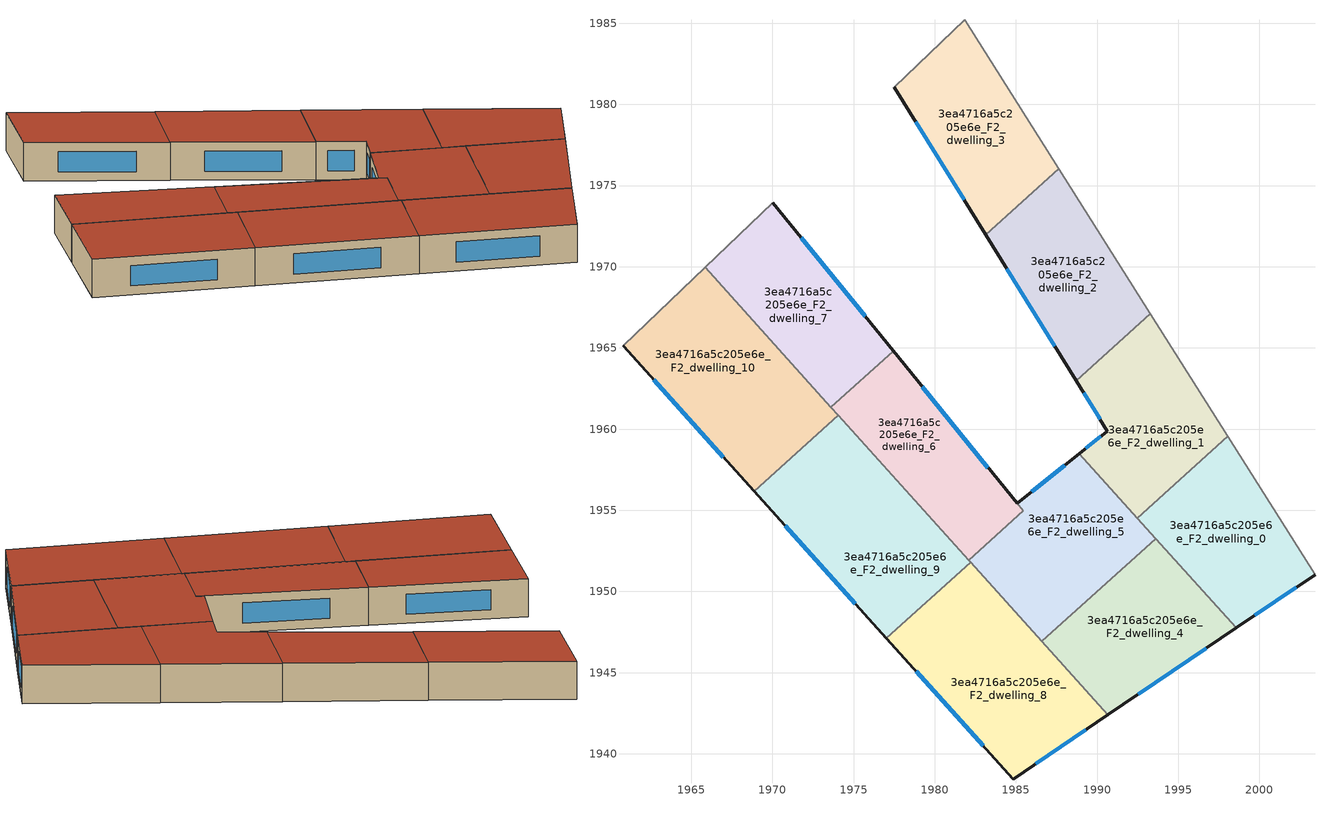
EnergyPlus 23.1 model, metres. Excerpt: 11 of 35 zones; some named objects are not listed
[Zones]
3ea4716a5c205e6e_F2_dwelling_0
 floor to 3ea4716a5c205e6e_F1_dwelling_0 (EU_floor_Construction): 1998.05,1959.55 2003.42,1951.04 1998.57,1947.75 1992.47,1954.53 z6
 wall outside (EU_wall_Construction): 1998.57,1947.75 2003.42,1951.04 z6:9
 wall to 3ea4716a5c205e6e_F2_dwelling_1 (EU_wall_Construction): 1998.05,1959.55 1992.47,1954.53 z6:9
 wall adiabatic (EU_wall_Construction): 2003.42,1951.04 1998.05,1959.55 z6:9
 wall to 3ea4716a5c205e6e_F2_dwelling_4 (EU_wall_Construction): 1993.62,1953.25 1998.57,1947.75 z6:9
 wall to 3ea4716a5c205e6e_F2_dwelling_5 (EU_wall_Construction): 1992.47,1954.52 1993.62,1953.25 z6:9
 window (EU_Window_Construction): 1999.71,1948.52 2002.28,1950.27 z6.7:8.3
 roof outside (EU_roof_Construction): 2003.42,1951.04 1998.05,1959.55 1992.47,1954.53 1998.57,1947.75 z9
3ea4716a5c205e6e_F2_dwelling_1
 floor to 3ea4716a5c205e6e_F1_dwelling_1 (EU_floor_Construction): 1993.29,1967.09 1998.05,1959.55 1992.47,1954.53 1988.9,1958.49 1990.63,1959.88 1988.71,1962.98 z6
 wall outside (EU_wall_Construction): 1988.71,1962.98 1990.63,1959.88 1988.9,1958.49 z6:9
 wall to 3ea4716a5c205e6e_F2_dwelling_2 (EU_wall_Construction): 1993.29,1967.09 1988.71,1962.98 z6:9
 wall adiabatic (EU_wall_Construction): 1998.05,1959.55 1993.29,1967.09 z6:9
 wall to 3ea4716a5c205e6e_F2_dwelling_5 (EU_wall_Construction): 1988.9,1958.49 1992.47,1954.53 z6:9
 window (EU_Window_Construction): 1990.23,1959.55 1989.31,1958.82 / 1989.16,1962.25 1990.18,1960.6 z6.7:8.3
 roof outside (EU_roof_Construction): 1998.05,1959.55 1993.29,1967.09 1988.71,1962.98 1990.63,1959.88 1988.9,1958.49 1992.47,1954.53 z9
3ea4716a5c205e6e_F2_dwelling_10
 floor to 3ea4716a5c205e6e_F1_dwelling_11 (EU_floor_Construction): 1965.86,1969.96 1972.03,1963.1 1966.84,1958.43 1960.8,1965.14 z6
 floor to 3ea4716a5c205e6e_F1_dwelling_10 (EU_floor_Construction): 1972.03,1963.1 1974.06,1960.84 1968.88,1956.17 1966.84,1958.43 z6
 wall outside (EU_wall_Construction): 1960.8,1965.14 1968.88,1956.17 z6:9
 wall adiabatic (EU_wall_Construction): 1965.86,1969.96 1960.8,1965.14 z6:9
 wall to 3ea4716a5c205e6e_F2_dwelling_9 (EU_wall_Construction): 1968.88,1956.17 1974.06,1960.84 z6:9
 wall to 3ea4716a5c205e6e_F2_dwelling_7 (EU_wall_Construction): 1973.6,1961.35 1965.86,1969.96 z6:9
 wall to 3ea4716a5c205e6e_F2_dwelling_6 (EU_wall_Construction): 1974.06,1960.84 1973.6,1961.35 z6:9
 window (EU_Window_Construction): 1962.69,1963.03 1966.98,1958.28 z6.7:8.3
 roof outside (EU_roof_Construction): 1974.06,1960.84 1965.86,1969.96 1960.8,1965.14 1968.88,1956.17 z9
3ea4716a5c205e6e_F2_dwelling_2
 floor to 3ea4716a5c205e6e_F1_dwelling_2 (EU_floor_Construction): 1987.64,1976.04 1993.29,1967.09 1988.71,1962.98 1983.14,1971.99 z6
 wall outside (EU_wall_Construction): 1983.14,1971.99 1988.71,1962.98 z6:9
 wall to 3ea4716a5c205e6e_F2_dwelling_3 (EU_wall_Construction): 1987.64,1976.04 1983.14,1971.99 z6:9
 wall adiabatic (EU_wall_Construction): 1993.29,1967.09 1987.64,1976.04 z6:9
 window (EU_Window_Construction): 1984.45,1969.87 1987.4,1965.09 z6.7:8.3
 roof outside (EU_roof_Construction): 1993.29,1967.09 1987.64,1976.04 1983.14,1971.99 1988.71,1962.98 z9
3ea4716a5c205e6e_F2_dwelling_3
 floor to 3ea4716a5c205e6e_F1_dwelling_3 (EU_floor_Construction): 1981.86,1985.2 1987.64,1976.04 1983.14,1971.99 1977.51,1981.06 z6
 wall outside (EU_wall_Construction): 1977.51,1981.06 1983.14,1971.99 z6:9
 wall adiabatic (EU_wall_Construction): 1987.64,1976.04 1981.86,1985.2 1977.51,1981.06 z6:9
 window (EU_Window_Construction): 1978.83,1978.93 1981.82,1974.12 z6.7:8.3
 roof outside (EU_roof_Construction): 1987.64,1976.04 1981.86,1985.2 1977.51,1981.06 1983.14,1971.99 z9
3ea4716a5c205e6e_F2_dwelling_4
 floor to 3ea4716a5c205e6e_F1_dwelling_4 (EU_floor_Construction): 1993.62,1953.25 1998.57,1947.75 1990.67,1942.4 1986.6,1946.92 z6
 wall outside (EU_wall_Construction): 1990.67,1942.4 1998.57,1947.75 z6:9
 wall to 3ea4716a5c205e6e_F2_dwelling_5 (EU_wall_Construction): 1993.62,1953.25 1986.6,1946.92 z6:9
 wall to 3ea4716a5c205e6e_F2_dwelling_8 (EU_wall_Construction): 1986.6,1946.92 1990.67,1942.4 z6:9
 window (EU_Window_Construction): 1992.53,1943.66 1996.71,1946.5 z6.7:8.3
 roof outside (EU_roof_Construction): 1998.57,1947.75 1993.62,1953.25 1986.6,1946.92 1990.67,1942.4 z9
3ea4716a5c205e6e_F2_dwelling_5
 floor to 3ea4716a5c205e6e_F1_dwelling_5 (EU_floor_Construction): 1988.9,1958.49 1993.62,1953.25 1986.6,1946.92 1982.09,1951.93 1985.45,1954.96 1977.45,1964.81 1985.07,1955.43 z6
 wall outside (EU_wall_Construction): 1988.9,1958.49 1985.07,1955.43 1977.45,1964.81 z6:9
 wall to 3ea4716a5c205e6e_F2_dwelling_9 (EU_wall_Construction): 1982.09,1951.93 1982.21,1951.8 z6:9
 wall to 3ea4716a5c205e6e_F2_dwelling_6 (EU_wall_Construction): 1985.44,1954.96 1982.09,1951.93 / 1977.45,1964.81 1985.45,1954.96 z6:9
 wall to 3ea4716a5c205e6e_F2_dwelling_8 (EU_wall_Construction): 1982.21,1951.8 1986.6,1946.92 z6:9
 window (EU_Window_Construction): 1983.28,1957.63 1979.24,1962.61 / 1988,1957.77 1985.97,1956.15 z6.7:8.3
 roof outside (EU_roof_Construction): 1993.62,1953.25 1988.9,1958.49 1985.07,1955.43 1977.45,1964.81 1985.45,1954.96 1982.09,1951.93 1986.6,1946.92 z9
3ea4716a5c205e6e_F2_dwelling_6
 floor to 3ea4716a5c205e6e_F1_dwelling_6 (EU_floor_Construction): 1977.44,1964.81 1985.45,1954.96 1982.09,1951.93 1973.6,1961.35 z6
 wall to 3ea4716a5c205e6e_F2_dwelling_7 (EU_wall_Construction): 1977.44,1964.81 1973.6,1961.35 z6:9
 wall to 3ea4716a5c205e6e_F2_dwelling_9 (EU_wall_Construction): 1974.06,1960.84 1982.09,1951.93 z6:9
 roof outside (EU_roof_Construction): 1985.45,1954.96 1977.44,1964.81 1973.6,1961.35 1982.09,1951.93 z9
3ea4716a5c205e6e_F2_dwelling_7
 floor to 3ea4716a5c205e6e_F1_dwelling_7 (EU_floor_Construction): 1970.03,1973.93 1977.45,1964.81 1973.6,1961.35 1965.86,1969.96 z6
 wall outside (EU_wall_Construction): 1977.45,1964.81 1970.03,1973.93 z6:9
 wall adiabatic (EU_wall_Construction): 1970.03,1973.93 1965.86,1969.96 z6:9
 window (EU_Window_Construction): 1975.71,1966.95 1971.78,1971.79 z6.7:8.3
 roof outside (EU_roof_Construction): 1977.45,1964.81 1970.03,1973.93 1965.86,1969.96 1973.6,1961.35 z9
3ea4716a5c205e6e_F2_dwelling_8
 floor to 3ea4716a5c205e6e_F1_dwelling_8 (EU_floor_Construction): 1984.24,1949.54 1990.67,1942.4 1984.84,1938.45 1979.05,1944.87 z6
 floor to 3ea4716a5c205e6e_F1_dwelling_9 (EU_floor_Construction): 1982.21,1951.8 1984.24,1949.54 1979.05,1944.87 1977.02,1947.13 z6
 wall outside (EU_wall_Construction): 1977.02,1947.13 1984.84,1938.45 1990.67,1942.4 z6:9
 wall to 3ea4716a5c205e6e_F2_dwelling_9 (EU_wall_Construction): 1982.21,1951.8 1977.02,1947.13 z6:9
 window (EU_Window_Construction): 1986.21,1939.38 1989.3,1941.47 / 1978.85,1945.09 1983,1940.49 z6.7:8.3
 roof outside (EU_roof_Construction): 1990.67,1942.4 1982.21,1951.8 1977.02,1947.13 1984.84,1938.45 z9
3ea4716a5c205e6e_F2_dwelling_9
 floor to 3ea4716a5c205e6e_F1_dwelling_10 (EU_floor_Construction): 1974.06,1960.84 1978.13,1956.32 1972.95,1951.65 1968.88,1956.17 z6
 floor to 3ea4716a5c205e6e_F1_dwelling_9 (EU_floor_Construction): 1978.13,1956.32 1982.21,1951.8 1977.02,1947.13 1972.95,1951.65 z6
 wall outside (EU_wall_Construction): 1968.88,1956.17 1977.02,1947.13 z6:9
 window (EU_Window_Construction): 1970.79,1954.05 1975.11,1949.25 z6.7:8.3
 roof outside (EU_roof_Construction): 1982.21,1951.8 1974.06,1960.84 1968.88,1956.17 1977.02,1947.13 z9
[Building]
EU S2 Campaign: North Axis=0; Terrain=City; Solar Distribution=FullExterior
[Site:Location]
Budapest.Ferenc.Liszt.Intl.AP: Latitude=47.437; Longitude=19.256; Time Zone=1; Elevation=185
[SizingPeriod:WeatherFileDays]
AnnualSizingPeriod: Begin Month=1; Begin Day of Month=1; End Month=12; End Day of Month=31; Day of Week for Start Day=Monday; Use Weather File Daylight Saving Period=No; Use Weather File Rain and Snow Indicators=No
[MATERIAL]
EU_InternalMass_Material: Roughness=MediumRough; Thickness=0.1; Conductivity=1; Density=1800; Specific Heat=900; Thermal Absorptance=0.9; Solar Absorptance=0.7; Visible Absorptance=0.7
[MATERIAL:NOMASS] Roughness=MediumRough; Thermal Absorptance=0.9; Solar Absorptance=0.7; Visible Absorptance=0.7
Name | Thermal Resistance
EU_wall_NoMass | 0.832559
EU_roof_NoMass | 1.39638
EU_floor_NoMass | 0.872794
[WINDOWMATERIAL:SIMPLEGLAZINGSYSTEM]
EU_Window_SimpleGlazing: UFactor=2.79869; Solar Heat Gain Coefficient=0.75; Visible Transmittance=0.75
[CONSTRUCTION]
EU_wall_Construction: EU_wall_NoMass
EU_roof_Construction: EU_roof_NoMass
EU_floor_Construction: EU_floor_NoMass
EU_Window_Construction: EU_Window_SimpleGlazing
EU_InternalMass_Construction: EU_InternalMass_Material
[ZONE] Type=1; Multiplier=1; Ceiling Height=autocalculate; Floor Area=autocalculate; Part of Total Floor Area=Yes
Name | Volume
3ea4716a5c205e6e_F2_dwelling_0; 3ea4716a5c205e6e_F2_dwelling_7 | 191.111
3ea4716a5c205e6e_F2_dwelling_1 | 191.11
3ea4716a5c205e6e_F2_dwelling_10 | 254.83
3ea4716a5c205e6e_F2_dwelling_2 | 191.117
3ea4716a5c205e6e_F2_dwelling_3 | 191.104
3ea4716a5c205e6e_F2_dwelling_4 | 191.118
3ea4716a5c205e6e_F2_dwelling_5 | 197.963
3ea4716a5c205e6e_F2_dwelling_6 | 184.139
3ea4716a5c205e6e_F2_dwelling_8 | 254.832
3ea4716a5c205e6e_F2_dwelling_9 | 254.862
[INTERNALMASS] Construction=EU_InternalMass_Construction
Name | Zone or ZoneList | Surface Area
3ea4716a5c205e6e_F2_dwelling_0_EU_InternalMass | 3ea4716a5c205e6e_F2_dwelling_0 | 63.7035
3ea4716a5c205e6e_F2_dwelling_1_EU_InternalMass | 3ea4716a5c205e6e_F2_dwelling_1 | 63.7033
3ea4716a5c205e6e_F2_dwelling_2_EU_InternalMass | 3ea4716a5c205e6e_F2_dwelling_2 | 63.7057
3ea4716a5c205e6e_F2_dwelling_3_EU_InternalMass | 3ea4716a5c205e6e_F2_dwelling_3 | 63.7014
3ea4716a5c205e6e_F2_dwelling_4_EU_InternalMass | 3ea4716a5c205e6e_F2_dwelling_4 | 63.7057
3ea4716a5c205e6e_F2_dwelling_5_EU_InternalMass | 3ea4716a5c205e6e_F2_dwelling_5 | 66.0197
3ea4716a5c205e6e_F2_dwelling_6_EU_InternalMass | 3ea4716a5c205e6e_F2_dwelling_6 | 61.3836
3ea4716a5c205e6e_F2_dwelling_7_EU_InternalMass | 3ea4716a5c205e6e_F2_dwelling_7 | 63.7038
3ea4716a5c205e6e_F2_dwelling_8_EU_InternalMass | 3ea4716a5c205e6e_F2_dwelling_8 | 84.9438
3ea4716a5c205e6e_F2_dwelling_9_EU_InternalMass | 3ea4716a5c205e6e_F2_dwelling_9 | 84.954
3ea4716a5c205e6e_F2_dwelling_10_EU_InternalMass | 3ea4716a5c205e6e_F2_dwelling_10 | 84.9433
[OTHEREQUIPMENT] Fuel Type=Electricity; Design Level Calculation Method=Watts/Area; Power per Zone Floor Area=1; Fraction Latent=0; Fraction Radiant=0; Fraction Lost=0; Carbon Dioxide Generation Rate=0; EndUse Subcategory=EU_Step8_InternalGains
Name | Zone or ZoneList or Space or SpaceList | Schedule
EU_Step8_InternalGain_3ea4716a5c205e6e_F2_dwelling_0_f000 | 3ea4716a5c205e6e_F2_dwelling_0 | EU_Step8_GainSchedule_3ea4716a5c205e6e_F2_dwelling_0_f000
EU_Step8_InternalGain_3ea4716a5c205e6e_F2_dwelling_1_f000 | 3ea4716a5c205e6e_F2_dwelling_1 | EU_Step8_GainSchedule_3ea4716a5c205e6e_F2_dwelling_1_f000
EU_Step8_InternalGain_3ea4716a5c205e6e_F2_dwelling_2_f000 | 3ea4716a5c205e6e_F2_dwelling_2 | EU_Step8_GainSchedule_3ea4716a5c205e6e_F2_dwelling_2_f000
EU_Step8_InternalGain_3ea4716a5c205e6e_F2_dwelling_3_f000 | 3ea4716a5c205e6e_F2_dwelling_3 | EU_Step8_GainSchedule_3ea4716a5c205e6e_F2_dwelling_3_f000
EU_Step8_InternalGain_3ea4716a5c205e6e_F2_dwelling_4_f000 | 3ea4716a5c205e6e_F2_dwelling_4 | EU_Step8_GainSchedule_3ea4716a5c205e6e_F2_dwelling_4_f000
EU_Step8_InternalGain_3ea4716a5c205e6e_F2_dwelling_5_f000 | 3ea4716a5c205e6e_F2_dwelling_5 | EU_Step8_GainSchedule_3ea4716a5c205e6e_F2_dwelling_5_f000
EU_Step8_InternalGain_3ea4716a5c205e6e_F2_dwelling_6_f000 | 3ea4716a5c205e6e_F2_dwelling_6 | EU_Step8_GainSchedule_3ea4716a5c205e6e_F2_dwelling_6_f000
EU_Step8_InternalGain_3ea4716a5c205e6e_F2_dwelling_7_f000 | 3ea4716a5c205e6e_F2_dwelling_7 | EU_Step8_GainSchedule_3ea4716a5c205e6e_F2_dwelling_7_f000
EU_Step8_InternalGain_3ea4716a5c205e6e_F2_dwelling_8_f000 | 3ea4716a5c205e6e_F2_dwelling_8 | EU_Step8_GainSchedule_3ea4716a5c205e6e_F2_dwelling_8_f000
EU_Step8_InternalGain_3ea4716a5c205e6e_F2_dwelling_9_f000 | 3ea4716a5c205e6e_F2_dwelling_9 | EU_Step8_GainSchedule_3ea4716a5c205e6e_F2_dwelling_9_f000
EU_Step8_InternalGain_3ea4716a5c205e6e_F2_dwelling_10_f000 | 3ea4716a5c205e6e_F2_dwelling_10 | EU_Step8_GainSchedule_3ea4716a5c205e6e_F2_dwelling_10_f000
[ZONEVENTILATION:DESIGNFLOWRATE] Schedule=EU_AlwaysOn; Design Flow Rate Calculation Method=AirChanges/Hour; Air Changes per Hour=0.475469; Ventilation Type=Natural; Fan Pressure Rise=0; Fan Total Efficiency=1; Constant Term Coefficient=1; Temperature Term Coefficient=0; Velocity Term Coefficient=0; Velocity Squared Term Coefficient=0; Minimum Indoor Temperature=-100; Maximum Indoor Temperature=100; Delta Temperature=-100; Minimum Outdoor Temperature=-100; Maximum Outdoor Temperature=100; Maximum Wind Speed=40
Name | Zone or ZoneList or Space or SpaceList
EU_ConstantAir_3ea4716a5c205e6e_F2_dwelling_0 | 3ea4716a5c205e6e_F2_dwelling_0
EU_ConstantAir_3ea4716a5c205e6e_F2_dwelling_1 | 3ea4716a5c205e6e_F2_dwelling_1
EU_ConstantAir_3ea4716a5c205e6e_F2_dwelling_2 | 3ea4716a5c205e6e_F2_dwelling_2
EU_ConstantAir_3ea4716a5c205e6e_F2_dwelling_3 | 3ea4716a5c205e6e_F2_dwelling_3
EU_ConstantAir_3ea4716a5c205e6e_F2_dwelling_4 | 3ea4716a5c205e6e_F2_dwelling_4
EU_ConstantAir_3ea4716a5c205e6e_F2_dwelling_5 | 3ea4716a5c205e6e_F2_dwelling_5
EU_ConstantAir_3ea4716a5c205e6e_F2_dwelling_6 | 3ea4716a5c205e6e_F2_dwelling_6
EU_ConstantAir_3ea4716a5c205e6e_F2_dwelling_7 | 3ea4716a5c205e6e_F2_dwelling_7
EU_ConstantAir_3ea4716a5c205e6e_F2_dwelling_8 | 3ea4716a5c205e6e_F2_dwelling_8
EU_ConstantAir_3ea4716a5c205e6e_F2_dwelling_9 | 3ea4716a5c205e6e_F2_dwelling_9
EU_ConstantAir_3ea4716a5c205e6e_F2_dwelling_10 | 3ea4716a5c205e6e_F2_dwelling_10
[HVACTEMPLATE:ZONE:IDEALLOADSAIRSYSTEM] System Availability Schedule=EU_AlwaysOn; Maximum Heating Supply Air Temperature=50; Minimum Cooling Supply Air Temperature=13; Maximum Heating Supply Air Humidity Ratio=0.0156; Minimum Cooling Supply Air Humidity Ratio=0.0077; Heating Limit=NoLimit; Cooling Limit=NoLimit; Heating Availability Schedule=EU_AlwaysOn; Cooling Availability Schedule=EU_CoolingOff; Dehumidification Control Type=ConstantSensibleHeatRatio; Cooling Sensible Heat Ratio=0.7; Dehumidification Setpoint=60; Humidification Control Type=None; Humidification Setpoint=30; Outdoor Air Method=None; Outdoor Air Flow Rate per Person=0.00944; Outdoor Air Flow Rate per Zone Floor Area=0; Outdoor Air Flow Rate per Zone=0; Demand Controlled Ventilation Type=None; Outdoor Air Economizer Type=NoEconomizer; Heat Recovery Type=None; Sensible Heat Recovery Effectiveness=0.7; Latent Heat Recovery Effectiveness=0.65
Name | Template Thermostat
3ea4716a5c205e6e_F2_dwelling_0 | EU_HeatOnly_3ea4716a5c205e6e_F2_dwelling_0
3ea4716a5c205e6e_F2_dwelling_1 | EU_HeatOnly_3ea4716a5c205e6e_F2_dwelling_1
3ea4716a5c205e6e_F2_dwelling_2 | EU_HeatOnly_3ea4716a5c205e6e_F2_dwelling_2
3ea4716a5c205e6e_F2_dwelling_3 | EU_HeatOnly_3ea4716a5c205e6e_F2_dwelling_3
3ea4716a5c205e6e_F2_dwelling_4 | EU_HeatOnly_3ea4716a5c205e6e_F2_dwelling_4
3ea4716a5c205e6e_F2_dwelling_5 | EU_HeatOnly_3ea4716a5c205e6e_F2_dwelling_5
3ea4716a5c205e6e_F2_dwelling_6 | EU_HeatOnly_3ea4716a5c205e6e_F2_dwelling_6
3ea4716a5c205e6e_F2_dwelling_7 | EU_HeatOnly_3ea4716a5c205e6e_F2_dwelling_7
3ea4716a5c205e6e_F2_dwelling_8 | EU_HeatOnly_3ea4716a5c205e6e_F2_dwelling_8
3ea4716a5c205e6e_F2_dwelling_9 | EU_HeatOnly_3ea4716a5c205e6e_F2_dwelling_9
3ea4716a5c205e6e_F2_dwelling_10 | EU_HeatOnly_3ea4716a5c205e6e_F2_dwelling_10
[SIZING:ZONE] Zone Cooling Design Supply Air Temperature Input Method=SupplyAirTemperature; Zone Cooling Design Supply Air Temperature=13; Zone Heating Design Supply Air Temperature Input Method=SupplyAirTemperature; Zone Heating Design Supply Air Temperature=50; Zone Cooling Design Supply Air Humidity Ratio=0.008; Zone Heating Design Supply Air Humidity Ratio=0.008; Cooling Design Air Flow Method=DesignDay; Cooling Design Air Flow Rate=0; Cooling Minimum Air Flow per Zone Floor Area=0.000762; Cooling Minimum Air Flow=0; Cooling Minimum Air Flow Fraction=0.2; Heating Design Air Flow Method=DesignDay; Heating Design Air Flow Rate=0; Heating Maximum Air Flow per Zone Floor Area=0.002032; Heating Maximum Air Flow=0.141576; Heating Maximum Air Flow Fraction=0.3; Account for Dedicated Outdoor Air System=No; Dedicated Outdoor Air System Control Strategy=NeutralSupplyAir; Dedicated Outdoor Air Low Setpoint Temperature for Design=autosize; Dedicated Outdoor Air High Setpoint Temperature for Design=autosize; Zone Load Sizing Method=Sensible Load Only No Latent Load; Zone Latent Cooling Design Supply Air Humidity Ratio Input Method=HumidityRatioDifference; Zone Cooling Design Supply Air Humidity Ratio Difference=0.005; Zone Latent Heating Design Supply Air Humidity Ratio Input Method=HumidityRatioDifference; Zone Humidification Design Supply Air Humidity Ratio Difference=0.005
3ea4716a5c205e6e_F2_dwelling_0; 3ea4716a5c205e6e_F2_dwelling_1; 3ea4716a5c205e6e_F2_dwelling_2; 3ea4716a5c205e6e_F2_dwelling_3; 3ea4716a5c205e6e_F2_dwelling_4; 3ea4716a5c205e6e_F2_dwelling_5; 3ea4716a5c205e6e_F2_dwelling_6; 3ea4716a5c205e6e_F2_dwelling_7; 3ea4716a5c205e6e_F2_dwelling_8; 3ea4716a5c205e6e_F2_dwelling_9; 3ea4716a5c205e6e_F2_dwelling_10
[SCHEDULE:CONSTANT]
Name | Hourly Value
EU_AlwaysOn | 1
EU_CoolingOff | 0
[SCHEDULE:FILE] Column Number=1; Rows to Skip at Top=0; Number of Hours of Data=8760; Column Separator=Comma; Interpolate to Timestep=No; Minutes per Item=60; Adjust Schedule for Daylight Savings=Yes
Name | File
EU_Step8_GainSchedule_3ea4716a5c205e6e_F2_dwelling_0_f000 | ../../schedules/3ea4716a5c205e6e/3ea4716a5c205e6e_F2_dwelling_0_f000_gain.csv
EU_Step8_GainSchedule_3ea4716a5c205e6e_F2_dwelling_1_f000 | ../../schedules/3ea4716a5c205e6e/3ea4716a5c205e6e_F2_dwelling_1_f000_gain.csv
EU_Step8_GainSchedule_3ea4716a5c205e6e_F2_dwelling_2_f000 | ../../schedules/3ea4716a5c205e6e/3ea4716a5c205e6e_F2_dwelling_2_f000_gain.csv
EU_Step8_GainSchedule_3ea4716a5c205e6e_F2_dwelling_3_f000 | ../../schedules/3ea4716a5c205e6e/3ea4716a5c205e6e_F2_dwelling_3_f000_gain.csv
EU_Step8_GainSchedule_3ea4716a5c205e6e_F2_dwelling_4_f000 | ../../schedules/3ea4716a5c205e6e/3ea4716a5c205e6e_F2_dwelling_4_f000_gain.csv
EU_Step8_GainSchedule_3ea4716a5c205e6e_F2_dwelling_5_f000 | ../../schedules/3ea4716a5c205e6e/3ea4716a5c205e6e_F2_dwelling_5_f000_gain.csv
EU_Step8_GainSchedule_3ea4716a5c205e6e_F2_dwelling_6_f000 | ../../schedules/3ea4716a5c205e6e/3ea4716a5c205e6e_F2_dwelling_6_f000_gain.csv
EU_Step8_GainSchedule_3ea4716a5c205e6e_F2_dwelling_7_f000 | ../../schedules/3ea4716a5c205e6e/3ea4716a5c205e6e_F2_dwelling_7_f000_gain.csv
EU_Step8_GainSchedule_3ea4716a5c205e6e_F2_dwelling_8_f000 | ../../schedules/3ea4716a5c205e6e/3ea4716a5c205e6e_F2_dwelling_8_f000_gain.csv
EU_Step8_GainSchedule_3ea4716a5c205e6e_F2_dwelling_9_f000 | ../../schedules/3ea4716a5c205e6e/3ea4716a5c205e6e_F2_dwelling_9_f000_gain.csv
EU_Step8_GainSchedule_3ea4716a5c205e6e_F2_dwelling_10_f000 | ../../schedules/3ea4716a5c205e6e/3ea4716a5c205e6e_F2_dwelling_10_f000_gain.csv
